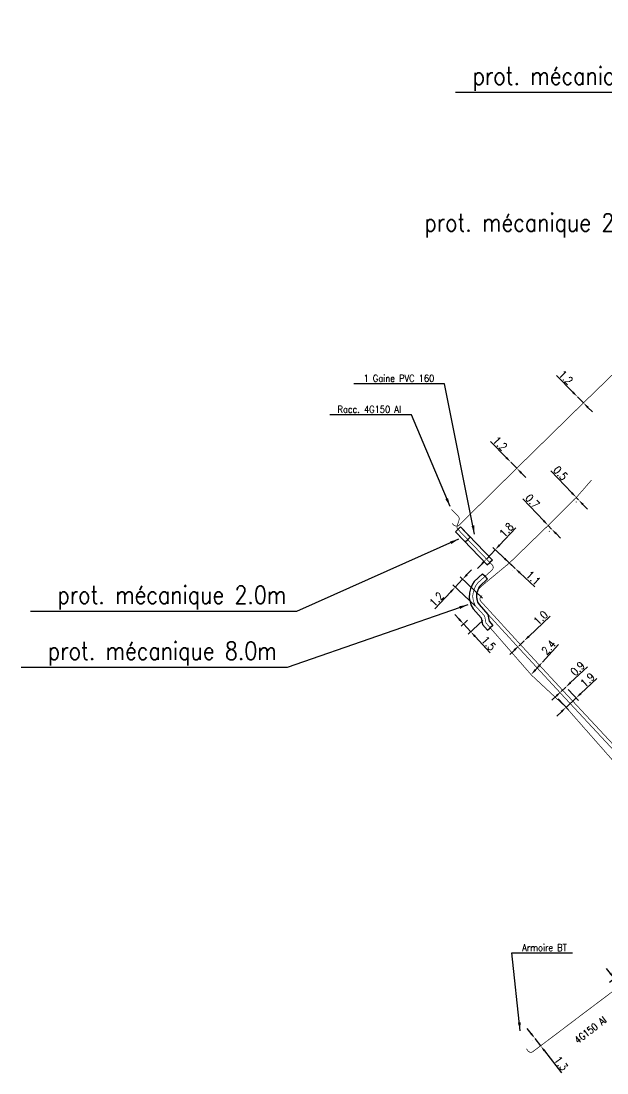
# Model space of a CAD drawing. Header units: millimetres. Extents: x 185001 to 186000, y 126997 to 128000.
# Drawn here: x 185278.6 to 185360.9, y 127737.8 to 127885.7 of the extents above; entities that cross this region are included whole.
import ezdxf
from ezdxf.enums import TextEntityAlignment as Align

# ---------------------------------------------------------------- set-up
doc = ezdxf.new("R2010")
doc.units = ezdxf.units.MM
doc.header["$PDMODE"] = 34
doc.linetypes.add('B_ST_Al', pattern=[2000, 1000, 1000])
doc.layers.get('Defpoints').update_dxf_attribs({"linetype": 'CONTINUOUS'})
for name, color, linetype in [('B_100', 3, 'CONTINUOUS'), ('B_110', 1, 'CONTINUOUS'), ('B_400', 7, 'CONTINUOUS'), ('B_420', 7, 'CONTINUOUS')]:
    doc.layers.add(name, color=color, linetype=linetype)
doc.styles.get("Standard").update_dxf_attribs({"font": 'romans.shx', "width": 0.85})
doc.dimstyles.get("Standard").update_dxf_attribs({"dimtxt": 1.5, "dimasz": 1.2, "dimexe": 0.625, "dimexo": 0.625, "dimgap": 0.25, "dimtad": 1, "dimdec": 1, "dimzin": 0, "dimdsep": 46, "dimtxsty": 'Standard', "dimcen": -0.5, "dimadec": 0, "dimazin": 0, "dimtfac": 1, "dimtdec": 1, "dimtmove": 0, "dimatfit": 3, "dimfxl": 0, "dimtolj": 1, "dimtzin": 0, "dimarcsym": 0})

# ---------------------------------------------------------------- blocks, each defined once
blk = doc.blocks.new('*D8')
at = {"layer": 'B_100', "color": 0, "linetype": 'Continuous', "lineweight": -2, "transparency": 16777216}
for p, q in [((185349.93, 127799.2), (185352.91, 127802.04)), ((185348.55, 127797.89), (185349.27, 127798.58)), ((185347.9, 127797.27), (185347.25, 127796.65))]:
    blk.add_line(p, q, dxfattribs=at)
at = {"layer": 'B_100', "color": 0, "linetype": 'Continuous', "transparency": 16777216}
for points in [[(185349.82, 127799.31), (185350.03, 127799.09), (185349.27, 127798.58)], [(185347.79, 127797.38), (185348, 127797.16), (185348.55, 127797.89)]]:
    blk.add_solid(points, dxfattribs=at)
at = {"layer": 'Defpoints', "color": 0, "linetype": 'Continuous', "transparency": 16777216}
for p in [(185349.27, 127798.58), (185349.27, 127798.58), (185348.55, 127797.89)]:
    blk.add_point(p, dxfattribs=at)
at = {"layer": 'B_100', "color": 0, "linetype": 'Continuous', "transparency": 16777216, "insert": (185351.58, 127801.81), "char_height": 1.125, "attachment_point": 5, "rotation": 43.6041}
blk.add_mtext('\\A1;1.0', dxfattribs=at)
blk = doc.blocks.new('*D9')
at = {"layer": 'B_100', "color": 0, "linetype": 'Continuous', "lineweight": -2, "transparency": 16777216}
for p, q in [((185355.97, 127819.37), (185353.01, 127822.49)), ((185356.28, 127818.41), (185356.26, 127818.39)), ((185356.59, 127818.09), (185356.57, 127818.07)), ((185356.91, 127818.39), (185356.6, 127818.72)), ((185357.53, 127817.74), (185358.15, 127817.09))]:
    blk.add_line(p, q, dxfattribs=at)
at = {"layer": 'B_100', "color": 0, "linetype": 'Continuous', "transparency": 16777216}
for points in [[(185356.08, 127819.47), (185355.87, 127819.26), (185356.6, 127818.72)], [(185357.63, 127817.84), (185357.42, 127817.64), (185356.91, 127818.39)]]:
    blk.add_solid(points, dxfattribs=at)
at = {"layer": 'Defpoints', "color": 0, "linetype": 'Continuous', "transparency": 16777216}
for p in [(185356.61, 127818.73), (185356.91, 127818.39), (185356.92, 127818.41)]:
    blk.add_point(p, dxfattribs=at)
at = {"layer": 'B_100', "color": 0, "linetype": 'Continuous', "transparency": 16777216, "insert": (185354.37, 127822.14), "char_height": 1.125, "attachment_point": 5, "rotation": 313.6041}
blk.add_mtext('\\A1;0.5', dxfattribs=at)
blk = doc.blocks.new('*D10')
at = {"layer": 'B_100', "color": 0, "linetype": 'Continuous', "lineweight": -2, "transparency": 16777216}
for p, q in [((185352.02, 127815.45), (185349.07, 127818.54)), ((185353.13, 127814.29), (185352.64, 127814.79)), ((185352.34, 127814.51), (185352.3, 127814.47)), ((185352.82, 127814), (185352.79, 127813.96)), ((185353.75, 127813.64), (185354.37, 127812.98))]:
    blk.add_line(p, q, dxfattribs=at)
at = {"layer": 'B_100', "color": 0, "linetype": 'Continuous', "transparency": 16777216}
for points in [[(185352.13, 127815.55), (185351.91, 127815.34), (185352.64, 127814.79)], [(185353.85, 127813.74), (185353.64, 127813.53), (185353.13, 127814.29)]]:
    blk.add_solid(points, dxfattribs=at)
at = {"layer": 'Defpoints', "color": 0, "linetype": 'Continuous', "transparency": 16777216}
for p in [(185352.68, 127814.83), (185353.13, 127814.29), (185353.16, 127814.32)]:
    blk.add_point(p, dxfattribs=at)
at = {"layer": 'B_100', "color": 0, "linetype": 'Continuous', "transparency": 16777216, "insert": (185350.44, 127818.2), "char_height": 1.125, "attachment_point": 5, "rotation": 313.6041}
blk.add_mtext('\\A1;0.7', dxfattribs=at)
blk = doc.blocks.new('*D11')
at = {"layer": 'B_100', "color": 0, "linetype": 'Continuous', "lineweight": -2, "transparency": 16777216}
for p, q in [((185346.54, 127810.12), (185345.88, 127810.73)), ((185346.87, 127809.16), (185346.87, 127809.16)), ((185347.19, 127809.51), (185348, 127808.76)), ((185347.68, 127808.41), (185347.68, 127808.41)), ((185348.66, 127808.14), (185350.75, 127806.18))]:
    blk.add_line(p, q, dxfattribs=at)
at = {"layer": 'B_100', "color": 0, "linetype": 'Continuous', "transparency": 16777216}
for points in [[(185346.64, 127810.23), (185346.43, 127810.01), (185347.19, 127809.51)], [(185348.76, 127808.25), (185348.55, 127808.03), (185348, 127808.76)]]:
    blk.add_solid(points, dxfattribs=at)
at = {"layer": 'Defpoints', "color": 0, "linetype": 'Continuous', "transparency": 16777216}
for p in [(185347.19, 127809.51), (185348, 127808.76), (185348, 127808.76)]:
    blk.add_point(p, dxfattribs=at)
at = {"layer": 'B_100', "color": 0, "linetype": 'Continuous', "transparency": 16777216, "insert": (185350.55, 127807.4), "char_height": 1.125, "attachment_point": 5, "rotation": 316.976}
blk.add_mtext('\\A1;1.1', dxfattribs=at)
blk = doc.blocks.new('*D12')
at = {"layer": 'B_100', "color": 0, "linetype": 'Continuous', "lineweight": -2, "transparency": 16777216}
for p, q in [((185355.79, 127792.7), (185358.16, 127794.9)), ((185354.48, 127791.47), (185355.14, 127792.08)), ((185353.82, 127790.85), (185353.16, 127790.24))]:
    blk.add_line(p, q, dxfattribs=at)
at = {"layer": 'B_100', "color": 0, "linetype": 'Continuous', "transparency": 16777216}
for points in [[(185355.69, 127792.81), (185355.9, 127792.59), (185355.14, 127792.08)], [(185353.72, 127790.96), (185353.92, 127790.74), (185354.48, 127791.47)]]:
    blk.add_solid(points, dxfattribs=at)
at = {"layer": 'Defpoints', "color": 0, "linetype": 'Continuous', "transparency": 16777216}
for p in [(185354.48, 127791.47), (185355.14, 127792.08), (185355.14, 127792.08)]:
    blk.add_point(p, dxfattribs=at)
at = {"layer": 'B_100', "color": 0, "linetype": 'Continuous', "transparency": 16777216, "insert": (185356.79, 127794.66), "char_height": 1.125, "attachment_point": 5, "rotation": 43.0498}
blk.add_mtext('\\A1;0.9', dxfattribs=at)
blk = doc.blocks.new('*D55')
at = {"layer": 'B_110', "color": 0, "linetype": 'Continuous', "lineweight": -2, "transparency": 16777216}
for p, q in [((185357.23, 127791.16), (185359.49, 127793.27)), ((185355.46, 127791.74), (185356.89, 127790.2)), ((185354.04, 127790.42), (185355.48, 127788.88)), ((185355.16, 127789.22), (185356.57, 127790.55)), ((185354.5, 127788.61), (185353.84, 127787.99))]:
    blk.add_line(p, q, dxfattribs=at)
at = {"layer": 'B_110', "color": 0, "linetype": 'Continuous', "transparency": 16777216}
for points in [[(185357.13, 127791.27), (185357.33, 127791.05), (185356.57, 127790.55)], [(185354.4, 127788.72), (185354.6, 127788.5), (185355.16, 127789.22)]]:
    blk.add_solid(points, dxfattribs=at)
at = {"layer": 'Defpoints', "color": 0, "linetype": 'Continuous', "transparency": 16777216}
for p in [(185355.14, 127792.08), (185353.72, 127790.76), (185356.57, 127790.55)]:
    blk.add_point(p, dxfattribs=at)
at = {"layer": 'B_110', "color": 0, "linetype": 'Continuous', "transparency": 16777216, "insert": (185358.18, 127793.07), "char_height": 1.125, "attachment_point": 5, "rotation": 43.0498}
blk.add_mtext('\\A1;1.9', dxfattribs=at)
blk = doc.blocks.new('*D56')
at = {"layer": 'B_110', "color": 0, "linetype": 'Continuous', "lineweight": -2, "transparency": 16777216}
for p, q in [((185351.85, 127795.59), (185354.08, 127798.05)), ((185350.85, 127794.47), (185351.25, 127794.92))]:
    blk.add_line(p, q, dxfattribs=at)
at = {"layer": 'B_110', "color": 0, "linetype": 'Continuous', "transparency": 16777216}
for points in [[(185351.14, 127795.02), (185351.36, 127794.82), (185351.85, 127795.59)], [(185350.73, 127794.58), (185350.96, 127794.37), (185350.24, 127793.81)]]:
    blk.add_solid(points, dxfattribs=at)
at = {"layer": 'Defpoints', "color": 0, "linetype": 'Continuous', "transparency": 16777216}
for p in [(185351.85, 127795.59), (185351.85, 127795.59), (185350.24, 127793.81)]:
    blk.add_point(p, dxfattribs=at)
at = {"layer": 'B_110', "color": 0, "linetype": 'Continuous', "transparency": 16777216, "insert": (185352.71, 127797.66), "char_height": 1.125, "attachment_point": 5, "rotation": 47.9103}
blk.add_mtext('\\A1;2.4', dxfattribs=at)
blk = doc.blocks.new('*D57')
at = {"layer": 'B_110', "color": 0, "linetype": 'Continuous', "lineweight": -2, "transparency": 16777216}
for p, q in [((185340.13, 127801.61), (185339.52, 127802.28)), ((185341.3, 127801.47), (185340.4, 127800.63)), ((185340.74, 127800.95), (185341.76, 127799.85)), ((185343.45, 127801.41), (185341.41, 127799.53)), ((185342.37, 127799.19), (185344.5, 127796.87))]:
    blk.add_line(p, q, dxfattribs=at)
at = {"layer": 'B_110', "color": 0, "linetype": 'Continuous', "transparency": 16777216}
for points in [[(185340.24, 127801.72), (185340.02, 127801.51), (185340.74, 127800.95)], [(185342.48, 127799.29), (185342.26, 127799.09), (185341.76, 127799.85)]]:
    blk.add_solid(points, dxfattribs=at)
at = {"layer": 'Defpoints', "color": 0, "linetype": 'Continuous', "transparency": 16777216}
for p in [(185341.65, 127801.78), (185343.8, 127801.72), (185340.74, 127800.95)]:
    blk.add_point(p, dxfattribs=at)
at = {"layer": 'B_110', "color": 0, "linetype": 'Continuous', "transparency": 16777216, "insert": (185344.29, 127798.21), "char_height": 1.125, "attachment_point": 5, "rotation": 312.6294}
blk.add_mtext('\\A1;1.5', dxfattribs=at)
blk = doc.blocks.new('*D58')
at = {"layer": 'B_110', "color": 0, "linetype": 'Continuous', "lineweight": -2, "transparency": 16777216}
for p, q in [((185343.44, 127804.59), (185340.29, 127807.55)), ((185341.24, 127807.88), (185341.86, 127808.54)), ((185342.37, 127803.49), (185339.23, 127806.43)), ((185340.63, 127807.23), (185339.58, 127806.11)), ((185338.96, 127805.45), (185336.74, 127803.08))]:
    blk.add_line(p, q, dxfattribs=at)
at = {"layer": 'B_110', "color": 0, "linetype": 'Continuous', "transparency": 16777216}
for points in [[(185341.13, 127807.99), (185341.35, 127807.78), (185340.63, 127807.23)], [(185338.85, 127805.55), (185339.07, 127805.35), (185339.58, 127806.11)]]:
    blk.add_solid(points, dxfattribs=at)
at = {"layer": 'Defpoints', "color": 0, "linetype": 'Continuous', "transparency": 16777216}
for p in [(185340.63, 127807.23), (185342.71, 127803.16), (185343.78, 127804.27)]:
    blk.add_point(p, dxfattribs=at)
at = {"layer": 'B_110', "color": 0, "linetype": 'Continuous', "transparency": 16777216, "insert": (185336.96, 127804.41), "char_height": 1.125, "attachment_point": 5, "rotation": 46.8123}
blk.add_mtext('\\A1;1.2', dxfattribs=at)
blk = doc.blocks.new('*D59')
at = {"layer": 'B_110', "color": 0, "linetype": 'Continuous', "lineweight": -2, "transparency": 16777216}
for p, q in [((185345.82, 127812.04), (185348.09, 127814.46)), ((185343.97, 127810.07), (185345.2, 127811.38)), ((185347.66, 127809.08), (185344.86, 127811.7)), ((185343.36, 127809.41), (185342.74, 127808.75))]:
    blk.add_line(p, q, dxfattribs=at)
at = {"layer": 'B_110', "color": 0, "linetype": 'Continuous', "transparency": 16777216}
for points in [[(185345.71, 127812.14), (185345.93, 127811.93), (185345.2, 127811.38)], [(185343.25, 127809.51), (185343.47, 127809.31), (185343.97, 127810.07)]]:
    blk.add_solid(points, dxfattribs=at)
at = {"layer": 'Defpoints', "color": 0, "linetype": 'Continuous', "transparency": 16777216}
for p in [(185345.2, 127811.38), (185343.97, 127810.07), (185348, 127808.76)]:
    blk.add_point(p, dxfattribs=at)
at = {"layer": 'B_110', "color": 0, "linetype": 'Continuous', "transparency": 16777216, "insert": (185346.78, 127814.15), "char_height": 1.125, "attachment_point": 5, "rotation": 46.8123}
blk.add_mtext('\\A1;1.8', dxfattribs=at)
blk = doc.blocks.new('*D78')
at = {"layer": 'B_100', "color": 0, "linetype": 'Continuous', "lineweight": -2, "transparency": 16777216}
for p, q in [((185356.12, 127833.51), (185353.81, 127835.86)), ((185357.6, 127832.02), (185356.76, 127832.87)), ((185358.23, 127831.38), (185358.86, 127830.74))]:
    blk.add_line(p, q, dxfattribs=at)
at = {"layer": 'B_100', "color": 0, "linetype": 'Continuous', "transparency": 16777216}
for points in [[(185356.23, 127833.62), (185356.02, 127833.41), (185356.76, 127832.87)], [(185358.34, 127831.48), (185358.12, 127831.27), (185357.6, 127832.02)]]:
    blk.add_solid(points, dxfattribs=at)
at = {"layer": 'Defpoints', "color": 0, "linetype": 'Continuous', "transparency": 16777216}
for p in [(185356.76, 127832.87), (185357.6, 127832.02), (185357.6, 127832.02)]:
    blk.add_point(p, dxfattribs=at)
at = {"layer": 'B_100', "color": 0, "linetype": 'Continuous', "transparency": 16777216, "insert": (185355.13, 127835.59), "char_height": 1.125, "attachment_point": 5, "rotation": 314.5597}
blk.add_mtext('\\A1;1.2', dxfattribs=at)
blk = doc.blocks.new('*D79')
at = {"layer": 'B_100', "color": 0, "linetype": 'Continuous', "lineweight": -2, "transparency": 16777216}
for p, q in [((185346.76, 127824.33), (185344.55, 127826.57)), ((185348.23, 127822.83), (185347.39, 127823.69)), ((185348.86, 127822.19), (185349.49, 127821.55))]:
    blk.add_line(p, q, dxfattribs=at)
at = {"layer": 'B_100', "color": 0, "linetype": 'Continuous', "transparency": 16777216}
for points in [[(185346.86, 127824.44), (185346.65, 127824.23), (185347.39, 127823.69)], [(185348.96, 127822.29), (185348.75, 127822.08), (185348.23, 127822.83)]]:
    blk.add_solid(points, dxfattribs=at)
at = {"layer": 'Defpoints', "color": 0, "linetype": 'Continuous', "transparency": 16777216}
for p in [(185347.39, 127823.69), (185347.39, 127823.69), (185348.23, 127822.83)]:
    blk.add_point(p, dxfattribs=at)
at = {"layer": 'B_100', "color": 0, "linetype": 'Continuous', "transparency": 16777216, "insert": (185345.88, 127826.3), "char_height": 1.125, "attachment_point": 5, "rotation": 314.4535}
blk.add_mtext('\\A1;1.2', dxfattribs=at)
blk = doc.blocks.new('*D151')
at = {"layer": 'B_110', "color": 0, "linetype": 'Continuous', "lineweight": -2, "transparency": 16777216}
for p, q in [((185361.38, 127751.82), (185360.83, 127752.53)), ((185361.26, 127750.58), (185362.3, 127751.39)), ((185361.93, 127751.1), (185362.73, 127750.08)), ((185362.05, 127749.55), (185363.1, 127750.36)), ((185363.28, 127749.36), (185365.2, 127746.88))]:
    blk.add_line(p, q, dxfattribs=at)
at = {"layer": 'B_110', "color": 0, "linetype": 'Continuous', "transparency": 16777216}
for points in [[(185361.5, 127751.91), (185361.26, 127751.72), (185361.93, 127751.1)], [(185363.4, 127749.46), (185363.16, 127749.27), (185362.73, 127750.08)]]:
    blk.add_solid(points, dxfattribs=at)
at = {"layer": 'Defpoints', "color": 0, "linetype": 'Continuous', "transparency": 16777216}
for p in [(185360.89, 127750.29), (185361.93, 127751.1), (185361.68, 127749.27)]:
    blk.add_point(p, dxfattribs=at)
at = {"layer": 'B_110', "color": 0, "linetype": 'Continuous', "transparency": 16777216, "insert": (185365.11, 127748.23), "char_height": 1.125, "attachment_point": 5, "rotation": 307.7655}
blk.add_mtext('\\A1;1.3', dxfattribs=at)
blk = doc.blocks.new('*D152')
at = {"layer": 'B_110', "color": 0, "linetype": 'Continuous', "lineweight": -2, "transparency": 16777216}
for p, q in [((185350.24, 127743.38), (185349.69, 127744.09)), ((185350.42, 127742.38), (185350.42, 127742.38)), ((185350.79, 127742.67), (185351.58, 127741.64)), ((185352.14, 127740.93), (185354.54, 127737.82))]:
    blk.add_line(p, q, dxfattribs=at)
at = {"layer": 'B_110', "color": 0, "linetype": 'Continuous', "transparency": 16777216}
for points in [[(185350.36, 127743.47), (185350.12, 127743.29), (185350.79, 127742.67)], [(185352.25, 127741.02), (185352.02, 127740.84), (185351.58, 127741.64)]]:
    blk.add_solid(points, dxfattribs=at)
at = {"layer": 'Defpoints', "color": 0, "linetype": 'Continuous', "transparency": 16777216}
for p in [(185350.79, 127742.67), (185350.79, 127742.67), (185351.58, 127741.64)]:
    blk.add_point(p, dxfattribs=at)
at = {"layer": 'B_110', "color": 0, "linetype": 'Continuous', "transparency": 16777216, "insert": (185354.45, 127739.17), "char_height": 1.125, "attachment_point": 5, "rotation": 307.7655}
blk.add_mtext('\\A1;1.3', dxfattribs=at)

msp = doc.modelspace()

# ---------------------------------------------------------------- linework, layer by layer
at = {"layer": 'B_100', "linetype": 'B_ST_Al', "const_width": 0.1, "flags": 128}
for points in [[(185339.16, 127815.08), (185339.38, 127814.86, 0.479537), (185340.26, 127814.96), (185340.26, 127814.96), (185348.23, 127822.83, -0.000928), (185348.23, 127822.83), (185357.6, 127832.02, -0.001179), (185357.6, 127832.02), (185369.53, 127843.6, 0.001551), (185369.53, 127843.6), (185378.08, 127852.01), (185382.77, 127856.62, 0.059736), (185382.85, 127856.72), (185383.34, 127857.5, -0.029302), (185383.37, 127857.55), (185383.71, 127857.98, -0.021024), (185383.74, 127858.01), (185383.82, 127858.1), (185390.75, 127865.44, 0.012205), (185390.77, 127865.46), (185393.04, 127868.12), (185395.69, 127871.21, 0.00191), (185395.69, 127871.21), (185397.56, 127873.44, 0.000525), (185397.56, 127873.44), (185399.23, 127875.42, 0.015831), (185399.25, 127875.45), (185402.12, 127879.36, -0.007513), (185402.13, 127879.37), (185403.1, 127880.61, 0.009261), (185403.11, 127880.62), (185404.97, 127883.18, 0.000926), (185404.97, 127883.18), (185405.55, 127883.99, 0.37588), (185405.49, 127884.64), (185404.43, 127885.65)], [(185358.75, 127821.18), (185356.6, 127818.72), (185352.64, 127814.79), (185347.22, 127809.53), (185343.24, 127806.23, 0.032939), (185343.2, 127806.18), (185342.97, 127805.94, 0.044694), (185342.81, 127805.73), (185342.8, 127805.71, 0.121755), (185342.57, 127805.03), (185342.56, 127804.94, 0.079611), (185342.6, 127804.46), (185342.64, 127804.27, 0.044822), (185342.73, 127804.01), (185342.81, 127803.84, 0.081346), (185342.89, 127803.7), (185343.04, 127803.55, 0.000395), (185343.04, 127803.55), (185348.37, 127797.72), (185354.3, 127791.3), (185364.95, 127779.85, -0.10256), (185365.16, 127779.5), (185365.64, 127778.16, 0.10203), (185365.95, 127777.64), (185366.2, 127777.38, 0.000652), (185366.2, 127777.37), (185366.67, 127776.87, 0.041895), (185366.85, 127776.7), (185366.96, 127776.62, 0.035279), (185367.14, 127776.5), (185367.29, 127776.42, 0.036764), (185367.49, 127776.33), (185367.65, 127776.27, 0.03734), (185367.86, 127776.2), (185368.02, 127776.17, 0.042581), (185368.28, 127776.13), (185368.51, 127776.12, 0.045418), (185368.78, 127776.13), (185368.98, 127776.16, 0.03873), (185369.21, 127776.21), (185369.34, 127776.25, 0.03907), (185369.56, 127776.34), (185369.78, 127776.44, 0.072953), (185370.14, 127776.68), (185378.94, 127784.69), (185387.11, 127792.16), (185403.66, 127807.74), (185420.68, 127823.46), (185425.9, 127827.43), (185435.74, 127836.51), (185439.38, 127839.55), (185440.35, 127840.35, 0.433239), (185440.48, 127842.53), (185436, 127847.25)], [(185435.64, 127846.91), (185440.11, 127842.19, -0.433239), (185440.03, 127840.73), (185439.06, 127839.93), (185435.41, 127836.89), (185425.58, 127827.81), (185420.36, 127823.85), (185403.32, 127808.1), (185386.77, 127792.53), (185378.6, 127785.06), (185369.8, 127777.05, -0.072974), (185369.56, 127776.89), (185369.34, 127776.79, -0.03907), (185369.2, 127776.73), (185369.07, 127776.69, -0.03873), (185368.92, 127776.66), (185368.71, 127776.63, -0.045418), (185368.53, 127776.62), (185368.3, 127776.63, -0.042581), (185368.13, 127776.65), (185367.97, 127776.69, -0.03734), (185367.82, 127776.73), (185367.67, 127776.79, -0.036764), (185367.54, 127776.86), (185367.38, 127776.94, -0.035279), (185367.27, 127777.02), (185367.16, 127777.1, -0.041895), (185367.03, 127777.21), (185366.57, 127777.72, -0.000652), (185366.56, 127777.72), (185366.32, 127777.98, -0.10203), (185366.11, 127778.33), (185365.6, 127779.77, 0.10256), (185365.39, 127780.12), (185354.66, 127791.64), (185348.73, 127798.06), (185343.19, 127804.12, -0.415079), (185343.23, 127804.82), (185343.35, 127804.93)]]:
    msp.add_lwpolyline(points, format="xyb", dxfattribs=at)
at = {"layer": 'B_110', "linetype": 'B_ST_Al', "const_width": 0.1, "flags": 128}
for points in [[(185436.36, 127847.59), (185440.84, 127842.88, -0.433239), (185440.67, 127839.96), (185436.07, 127836.13), (185426.22, 127827.04), (185421, 127823.08), (185404, 127807.37), (185387.45, 127791.8), (185379.27, 127784.32), (185370.42, 127775.8, -0.06212), (185370.32, 127775.72), (185370.07, 127775.58, -0.03907), (185369.78, 127775.46), (185369.65, 127775.43, -0.03873), (185369.35, 127775.36), (185369.14, 127775.33, -0.045418), (185368.78, 127775.32), (185368.55, 127775.33, -0.042581), (185368.21, 127775.37), (185368.05, 127775.41, -0.03734), (185367.76, 127775.49), (185367.61, 127775.55, -0.036764), (185367.34, 127775.68), (185367.19, 127775.76, -0.035279), (185366.95, 127775.92), (185366.85, 127776, -0.041895), (185366.6, 127776.22), (185366.17, 127776.69, -0.003914), (185366.17, 127776.7), (185355.16, 127789.22), (185350.26, 127793.79, -0.025803), (185350.23, 127793.83), (185344.51, 127800.39), (185343.98, 127801, -0.136407), (185343.87, 127801.24), (185343.75, 127801.91, 0.142641), (185343.62, 127802.17), (185342.67, 127803.21, -0.000395), (185342.67, 127803.21), (185342.52, 127803.37, -0.081346), (185342.35, 127803.64), (185342.27, 127803.81, -0.044822), (185342.16, 127804.15), (185342.11, 127804.35, -0.079611), (185342.06, 127804.98), (185342.07, 127805.07, -0.055989), (185342.37, 127806.11), (185342.46, 127806.29, -0.05568), (185342.58, 127806.48), (185342.7, 127806.64, -0.039435), (185342.81, 127806.76), (185343.78, 127807.64), (185344.76, 127808.52, 0.425098), (185344.78, 127809.24), (185344.45, 127809.58), (185339.97, 127814.24, -0.274929), (185339.86, 127814.74), (185340.14, 127815.6, 0.258469), (185340.01, 127816.07), (185339.05, 127817.06)], [(185449.3, 127830.78), (185450.42, 127829.6, -0.419159), (185450.39, 127828.89), (185444.83, 127823.84), (185431.22, 127811.23, -0.003486), (185431.21, 127811.22), (185417.42, 127798.79, 0.001514), (185417.41, 127798.79), (185403.55, 127786.14, 0.000529), (185403.55, 127786.14), (185389.89, 127773.63, -0.006352), (185389.88, 127773.62), (185375.76, 127761.33, 0.001399), (185375.76, 127761.33), (185364.69, 127751.59, -0.016247), (185364.67, 127751.57), (185361.68, 127749.27), (185350.51, 127740.83, -0.42013), (185349.8, 127740.94), (185349.59, 127741.23)]]:
    msp.add_lwpolyline(points, format="xyb", dxfattribs=at)
at = {"layer": 'B_400', "color": 7, "linetype": 'CONTINUOUS'}
for p, q in [((185339.61, 127813.9), (185339.97, 127814.24)), ((185339.61, 127813.9), (185344.09, 127809.24)), ((185340.33, 127814.59), (185339.97, 127814.24)), ((185340.33, 127814.59), (185344.81, 127809.93)), ((185344.09, 127809.24), (185344.45, 127809.58)), ((185344.81, 127809.93), (185344.45, 127809.58))]:
    msp.add_line(p, q, dxfattribs=at)
at = {"layer": 'B_420', "color": 7, "linetype": 'CONTINUOUS'}
for p, q in [((185339.61, 127813.9), (185339.97, 127814.24)), ((185339.61, 127813.9), (185340.98, 127812.47)), ((185340.33, 127814.59), (185339.97, 127814.24)), ((185340.33, 127814.59), (185341.7, 127813.16)), ((185340.98, 127812.47), (185341.34, 127812.82)), ((185341.7, 127813.16), (185341.34, 127812.82)), ((185343.44, 127808), (185342.26, 127806.89)), ((185343.44, 127808), (185343.78, 127807.64)), ((185344.13, 127807.28), (185343.78, 127807.64)), ((185342.01, 127806.53), (185341.75, 127805.88)), ((185342.26, 127806.89), (185342.01, 127806.53)), ((185342.9, 127806.06), (185342.7, 127805.57)), ((185343.02, 127806.23), (185342.9, 127806.06)), ((185344.13, 127807.28), (185343.02, 127806.23)), ((185341.61, 127805.33), (185341.56, 127804.62)), ((185341.56, 127804.62), (185341.8, 127803.62)), ((185341.75, 127805.88), (185341.61, 127805.33)), ((185342.6, 127805.17), (185342.57, 127804.7)), ((185342.57, 127804.7), (185342.74, 127804)), ((185342.7, 127805.57), (185342.6, 127805.17)), ((185341.8, 127803.62), (185342.12, 127803.07)), ((185342.12, 127803.07), (185343.24, 127801.81)), ((185342.74, 127804), (185342.93, 127803.66)), ((185342.93, 127803.66), (185344.16, 127802.28)), ((185343.24, 127801.81), (185343.44, 127800.88)), ((185344.16, 127802.28), (185344.37, 127801.33)), ((185343.44, 127800.88), (185344.13, 127800.07)), ((185344.13, 127800.07), (185344.51, 127800.39)), ((185344.37, 127801.33), (185344.89, 127800.71)), ((185344.89, 127800.71), (185344.51, 127800.39))]:
    msp.add_line(p, q, dxfattribs=at)

# ---------------------------------------------------------------- texts
at = {"layer": 'B_110', "linetype": 'B_ST_Al', "width": 0.85}
msp.add_text('4G150 Al', height=1, rotation=37.551, dxfattribs=at).set_placement((185358.59, 127743.87), align=Align.MIDDLE)
at = {"layer": 'B_110', "linetype": 'Continuous', "char_height": 1}
for s, insert, attachment_point in [('Racc. 4G150 Al', (185331.98, 127831.1), 6), ('Armoire BT', (185349, 127755.44), 4)]:
    msp.add_mtext(s, dxfattribs=dict(at, insert=insert, attachment_point=attachment_point))
at = {"layer": 'B_400', "insert": (185336.65, 127835.47), "char_height": 1, "attachment_point": 6}
msp.add_mtext('1 Gaine PVC 160', dxfattribs=at)
at = {"layer": 'B_420', "char_height": 2.5, "attachment_point": 6}
for s, insert in [('prot. mécanique', (185365.44, 127877.57)), ('prot. mécanique 2.0m', (185367.41, 127856.95)), ('prot. mécanique 2.0m', (185315.86, 127804.62)), ('prot. mécanique 8.0m', (185314.52, 127796.75))]:
    msp.add_mtext(s, dxfattribs=dict(at, insert=insert))

# ---------------------------------------------------------------- dimensions: what is measured, and where the dimension line sits
at = {"layer": 'B_100', "linetype": 'Continuous'}
for base, p1, p2, angle, picture, middle, dimtype in [((185357.6, 127832.02), (185356.76, 127832.87), (185357.6, 127832.02), 134.5597, '*D78', (185354.6, 127835.07), 160), ((185347.39, 127823.69), (185348.23, 127822.83), (185347.39, 127823.69), 314.4535, '*D79', (185345.34, 127825.77), 160), ((185356.91, 127818.39), (185356.61, 127818.73), (185356.92, 127818.41), 313.6041, '*D9', (185353.83, 127821.62), 161), ((185353.13, 127814.29), (185352.68, 127814.83), (185353.16, 127814.32), 313.6041, '*D10', (185349.89, 127817.68), 161), ((185348, 127808.76), (185347.19, 127809.51), (185348, 127808.76), 316.976, '*D11', (185350.03, 127806.86), 161), ((185349.27, 127798.58), (185348.55, 127797.89), (185349.27, 127798.58), 43.6041, '*D8', (185352.09, 127801.27), 161), ((185355.14, 127792.08), (185354.48, 127791.47), (185355.14, 127792.08), 43.0498, '*D12', (185357.3, 127794.11), 161)]:
    dim = msp.add_linear_dim(base=base, p1=p1, p2=p2, angle=angle, dimstyle='Standard', override={"dimscale": 0.75, "dimtxt": 1.5}, dxfattribs=at)
    dim.commit()
    dim.dimension.update_dxf_attribs({"geometry": picture, "text_midpoint": middle, "dimtype": dimtype})
at = {"layer": 'B_110', "linetype": 'Continuous'}
for base, p1, p2, angle, picture, middle in [((185345.2, 127811.38), (185343.97, 127810.07), (185348, 127808.76), 226.8123, '*D59', (185347.32, 127813.64)), ((185340.74, 127800.95), (185343.8, 127801.72), (185341.65, 127801.78), 312.6294, '*D57', (185343.74, 127797.7)), ((185351.85, 127795.59), (185350.24, 127793.81), (185351.85, 127795.59), 227.9103, '*D56', (185353.27, 127797.16)), ((185356.57, 127790.55), (185353.72, 127790.76), (185355.14, 127792.08), 223.0498, '*D55', (185358.69, 127792.52)), ((185361.93, 127751.1), (185361.68, 127749.27), (185360.89, 127750.29), 307.7655, '*D151', (185364.52, 127747.77)), ((185350.79, 127742.67), (185351.58, 127741.64), (185350.79, 127742.67), 307.7655, '*D152', (185353.86, 127738.71))]:
    dim = msp.add_linear_dim(base=base, p1=p1, p2=p2, angle=angle, dimstyle='Standard', override={"dimscale": 0.75, "dimtxt": 1.5}, dxfattribs=at)
    dim.commit()
    dim.dimension.update_dxf_attribs({"geometry": picture, "text_midpoint": middle, "dimtype": 160})
dim = msp.add_linear_dim(base=(185340.63, 127807.23), p1=(185342.71, 127803.16), p2=(185343.78, 127804.27), angle=226.8123, text='1.2', dimstyle='Standard', override={"dimscale": 0.75, "dimtxt": 1.5}, dxfattribs=at)
dim.commit()
dim.dimension.update_dxf_attribs({"geometry": '*D58', "text_midpoint": (185337.5, 127803.9), "dimtype": 160})

# ---------------------------------------------------------------- leaders
at = {"layer": 'B_110', "linetype": 'Continuous', "annotation_type": 0, "has_hookline": 1}
for points, hookline_direction, text_width in [([(185338.86, 127817.45), (185333.43, 127830.35), (185332.23, 127830.35)], 1, 10), ([(185348.71, 127743.74), (185347.55, 127754.69), (185348.75, 127754.69)], 0, 7.08)]:
    msp.add_leader(points, dimstyle='Standard', dxfattribs=dict(at, hookline_direction=hookline_direction, text_width=text_width))
at = {"layer": 'B_400', "annotation_type": 0, "has_hookline": 1, "hookline_direction": 1, "text_width": 11.29}
msp.add_leader([(185342.3, 127813.58), (185338.1, 127834.72), (185336.9, 127834.72)], dimstyle='Standard', dxfattribs=at)
at = {"layer": 'B_420', "annotation_type": 0, "has_hookline": 1, "hookline_direction": 1}
for points, text_width in [([(185386.95, 127873.4), (185365.69, 127875.66)], 25.8), ([(185340.05, 127812.85), (185317.31, 127802.71), (185316.11, 127802.71)], 35.92), ([(185341.35, 127803.64), (185315.97, 127794.84), (185314.77, 127794.84)], 35.92)]:
    msp.add_leader(points, dimstyle='Standard', dxfattribs=dict(at, text_width=text_width))

doc.saveas('drawing.dxf')
